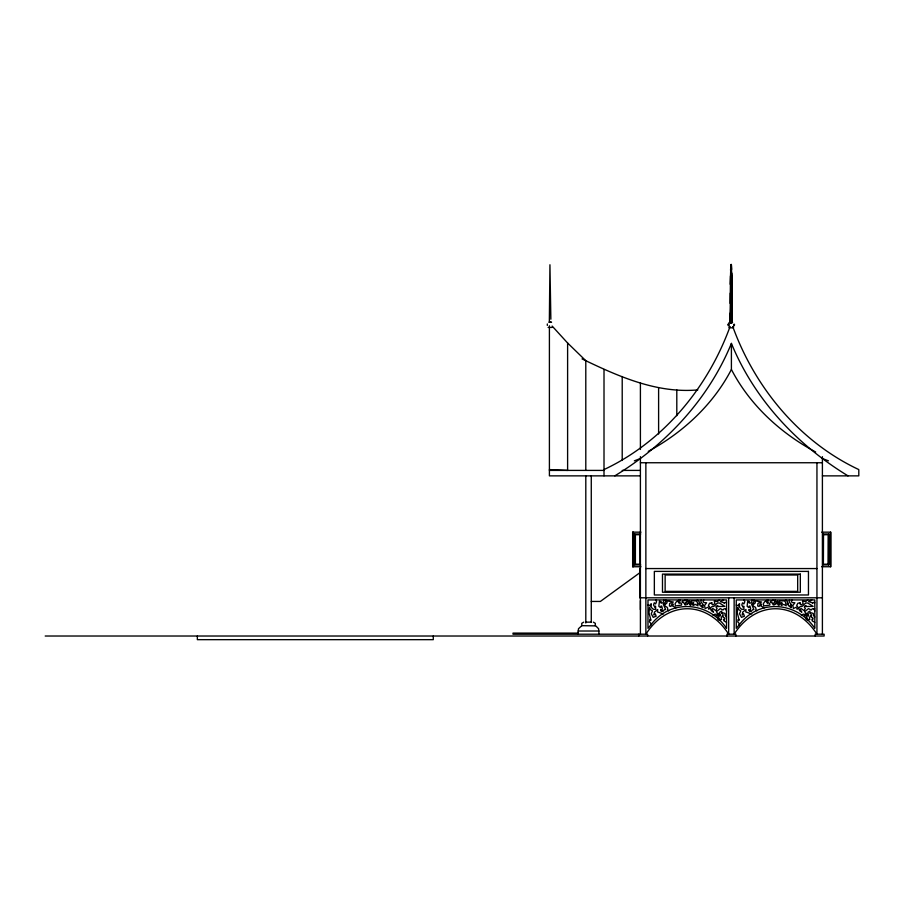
<?xml version="1.0" encoding="UTF-8"?>
<svg xmlns="http://www.w3.org/2000/svg" width="904" height="904" viewBox="0 0 904 904"><rect width="100%" height="100%" fill="white"/><g stroke="black" fill="none" stroke-linecap="round" stroke-linejoin="round"><path stroke-width="1.36" d="M730.195 303.416L730.477 275.912M730.308 293.065L730.195 322.638L731.483 323.169L732.127 321.982L731.754 322.796M731.924 313.168L732.014 283.381M732.037 302.806L732.014 322.445M550.864 319.202L549.937 264.759L549.338 322.299M730.251 284.297L730.839 265.991M731.031 323.169L730.296 322.491L730.364 312.841M578.04 634.201L578.481 628.732L581.837 625.67L595.792 625.884L598.595 628.732L599.036 634.201M663.717 599.928L663.649 601.352C663.163 604.053 659.231 603.397 661.276 601.691L659.445 601.228L658.846 606.347L660.621 607.624L660.88 606.155L661.671 606.03L662.327 608.437L661.796 610.901L661.073 610.957L660.688 609.556L661.276 611.036L662.914 611.443L664.237 609.782L665.626 609.522L663.321 604.301L665.626 601.894L665.762 599.928M751.981 599.928L751.913 601.352C751.439 604.053 747.495 603.397 749.552 601.691L747.71 601.228L747.122 606.347L748.885 607.624L749.145 606.155L749.936 606.03L750.591 608.437L750.071 610.901L749.348 610.957L748.953 609.556L749.54 611.036L751.19 611.443L752.501 609.782L753.891 609.522L751.586 604.301L753.902 601.894L754.026 599.928M730.534 270.285L731.065 264.669L731.867 293.382M547.315 323.96L547.315 325.429M728.228 325.067L728.59 323.542M728.816 323.835L728.816 325.304M733.958 325.802L733.958 324.333M734.071 325.338L734.319 324.276M734.432 325.304L734.534 324.57M731.426 264.646L730.455 321.847L731.212 264.341L732.229 283.686L732.229 322.31M701.289 599.928L700.871 601.827L703.572 605.138L703.142 606.155L702.125 605.07L701.945 606.821L703.086 607.601L699.978 605.488L700.159 603.273L699.018 604.234L699.199 601.657L697.357 599.928M789.554 599.928L789.135 601.827L791.836 605.138L791.418 606.155L790.39 605.07L790.22 606.821L791.35 607.601L788.243 605.488L788.424 603.273L787.294 604.234L787.474 601.657L785.621 599.928M781.904 603.578L781.904 602.629L779.734 603.115L779.734 600.911L784.209 600.889L785.452 601.962L786.22 605.849L783.734 604.358L781.372 605.488L780.615 603.94L781.847 603.578M684.949 599.928L684.475 600.561C679.232 601.974 683.752 602.855 683.932 602.663L684.949 604.878L686.238 604.731L685.209 603.951L687.085 599.928M773.225 599.928L772.75 600.561C767.496 601.974 772.027 602.855 772.197 602.663L773.225 604.878L774.502 604.731L773.474 603.951L775.349 599.928M732.443 322.344L732.116 321.349L731.867 322.332M703.696 599.928L703.097 601.635L704.024 602.572L706.634 602.765L704.555 605.51L705.097 608.516L709.38 606.652L708.442 605.443L709.583 603.228L712.149 602.81L711.335 603.556L712.962 604.9L714.861 603.556L714.25 601.058L717.313 601.589L719.505 599.928M791.96 599.928L791.362 601.635L792.299 602.572L794.899 602.765L792.831 605.51L793.362 608.516L797.656 606.652L796.706 605.443L797.848 603.228L800.413 602.81L799.611 603.556L801.226 604.9L803.125 603.556L802.515 601.058L805.577 601.589L807.769 599.928M729.957 326.819C707.775 387.793 663.254 441.751 604.008 469.583M728.33 324.333L728.884 322.852M733.924 325.689L734.217 325.011M848.02 475.866C796.865 444.779 754.241 399.116 731.404 343.407C708.566 399.116 665.943 444.779 614.788 475.866M595.239 625.67L595.352 623.342L593.352 622.144M731.404 343.407L731.404 369.476C713.143 404.653 682.882 432.62 648.258 451.367M730.613 321.349L730.884 322.197M730.466 321.677L730.364 322.332M730.839 321.654L730.85 322.445M732.104 322.197L732.229 321.519M717.742 619.161L719.301 618.257L718.07 617.364L717.584 615.115L716.228 615.714L716.16 614.358L714.928 614.155L713.064 615.443M806.006 619.161L807.566 618.257L806.334 617.364L805.859 615.115L804.492 615.714L804.424 614.358L803.193 614.155L801.328 615.443M650.948 624.811L647.987 628.336L647.987 599.928L726.545 599.928L726.545 628.336C708.713 601.589 670.768 598.391 650.948 624.811L650.936 623.5L649.49 621.907L649.908 619.398L650.936 620.257L648.982 612.81L649.501 607.477L650.326 609.578L652.496 610.844L651.253 613.771L653.219 617.353L656.134 616.223L655.298 613.805L653.942 615.048L654.473 612.121L657.694 609.522L657.49 611.929L663.479 613.963M739.212 624.811L736.263 628.336L736.263 599.928L814.809 599.928L814.809 628.336C796.978 601.589 759.032 598.391 739.212 624.811L739.201 623.5L737.754 621.907L738.172 619.398L739.212 620.257L737.246 612.81L737.766 607.477L738.591 609.578L740.76 610.844L739.517 613.771L741.483 617.353L744.399 616.223L743.563 613.805L742.218 615.048L742.738 612.121L745.958 609.522L745.755 611.929L751.744 613.963M679.435 599.928L676.35 601.77L675.039 603.804L675.491 605.929L681.526 605.081L681.582 603.759L679.898 602.629L679.232 603.397L678.068 601.714L680.305 600.9L679.898 599.928M767.699 599.928L764.614 601.77L763.304 603.804L763.756 605.929L769.79 605.081L769.846 603.759L768.163 602.629L767.496 603.397L766.332 601.714L768.569 600.9L768.163 599.928M640.405 572.322L600.369 601.442L591.272 601.442M723.482 599.928L720.386 601.646L723.968 602.652L724.24 603.533L725.279 602.369L726.545 602.708M811.758 599.928L808.651 601.646L812.233 602.652L812.515 603.533L813.543 602.369L814.809 602.708M634.337 460.859L639.58 458.814M718.849 620.234L721.629 619.409L721.064 618.053L722.997 614.471L723.223 617.285L724.827 618.087L724.364 619.884L723.799 619.319L723.912 620.89L726.545 622.291M807.114 620.234L809.905 619.409L809.329 618.053L811.261 614.471L811.498 617.285L813.091 618.087L812.639 619.884L812.063 619.319L812.176 620.89L814.809 622.291M732.229 321.654L732.127 292.591M583.724 622.144L581.724 623.342L581.837 625.67M729.392 326.999L729.98 326.999M732.828 326.999L733.415 326.999M729.245 327.327L729.878 327.304M732.624 327.304L733.63 327.304M548.129 327.417L552.141 327.417M729.132 327.79L733.144 327.79M582.029 358.899C618.121 376.29 656.733 393.624 697.809 389.906M640.405 462.746L822.403 462.746M549.406 470.408L604.008 470.408M622.212 470.408L640.405 470.408M640.405 475.866L549.406 475.866L549.406 325.779M822.403 475.866L858.8 475.866L858.8 469.583C799.543 441.751 755.032 387.793 732.85 326.819M640.981 532.162L632.653 532.162L632.653 566.74L640.981 566.74M821.725 532.162L830.776 532.162L830.776 566.74L821.725 566.74M640.721 564.921L634.585 564.921L634.585 533.981L640.721 533.981M640.032 534.705L635.275 534.705L635.275 564.198L640.032 564.198L639.919 534.705M823.386 534.705L828.154 534.705L828.03 564.198M828.154 564.198L823.386 564.198L823.51 534.705M640.405 568.559L639.682 568.559L639.682 597.804L822.403 597.804M645.863 568.559L816.945 568.559M639.682 571.396L640.405 571.396M639.682 574.108L640.405 574.108M639.682 592.244L640.405 592.244M639.682 594.968L640.405 594.968M640.405 600.595L640.405 609.646M585.803 622.144L591.272 622.144M578.04 631.015L599.036 631.015M578.04 633.105L513.009 633.105L513.009 634.201L647.592 634.201L647.592 636.02M45.2 636.02L824.12 636.02L824.12 634.201L815.216 634.201L815.216 636.02M549.406 469.583L567.61 470.408L567.61 343.011L552.141 326.073M730.296 322.445L732.556 322.592M549.282 322.073L551.553 322.219L549.18 322.265M821.905 458.294L828.471 460.859M815.69 452.011C780.615 433.197 749.857 405.06 731.404 369.476M736.263 605.081L738.591 605.917L738.387 604.866L739.529 603.725L739.427 606.968L740.353 608.222L741.698 609.285L743.981 609.296L743.777 606.143L743.257 607.398L741.8 604.979L742.534 602.787L743.879 603.94L744.817 601.748L744.116 599.928M647.987 605.081L650.326 605.917L650.123 604.866L651.264 603.725L651.151 606.968L652.089 608.222L653.434 609.285L655.716 609.296L655.513 606.143L654.993 607.398L653.535 604.979L654.27 602.787L655.615 603.94L656.553 601.748L655.852 599.928M756.964 610.878L755.947 610.076C756.354 604.945 753.156 608.708 752.636 603.623L753.631 604.301L755.224 602.957L755.36 600.889L761.631 602.019L757.947 603.364L757.688 605.985L759.145 606.46L760.354 603.838L761.224 603.906L761.631 604.719L760.693 605.929L764.321 607.804M668.7 610.878L667.683 610.076C668.09 604.945 664.892 608.708 664.372 603.623L665.367 604.301L666.96 602.957L667.084 600.889L673.367 602.019L669.683 603.364L669.412 605.985L670.881 606.46L672.09 603.838L672.96 603.906L673.356 604.719L672.418 605.929L676.056 607.804M567.61 343.011L585.792 360.685L585.803 470.408M814.809 617.036L813.419 615.522L813.272 613.409L810.933 612.776L810.029 613.59L809.894 611.081L808.04 612.223L807.769 615.002L808.244 614.324C809.882 617.861 805.328 615.997 806.537 613.296L805.859 613.963L804.763 611.59L808.526 608.629L811.272 609.997L812.38 608.776L814.809 608.923L814.041 609.047L814.809 611.115M726.545 617.036L725.155 615.522L725.008 613.409L722.658 612.776L721.765 613.59L721.629 611.081L719.776 612.223L719.505 615.002L719.979 614.324C721.618 617.861 717.064 615.997 718.273 613.296L717.584 613.963L716.499 611.59L720.251 608.629L723.008 609.997L724.104 608.776L726.545 608.923L725.765 609.047L726.545 611.115M728.884 325.689L728.488 324.276M730.952 265.132L731.178 266.42M728.341 324.604L728.33 325.802M731.438 265.629L731.652 269.426M731.777 273.064L731.867 283.709M830.561 532.162L830.561 566.74M828.719 533.981L828.719 564.921M822.821 533.981L822.821 564.921M822.403 456.678L822.403 634.201M816.945 462.746L816.945 634.201C795.26 600.267 755.812 600.267 734.138 634.201L734.138 597.804M735.856 636.02L735.856 634.201L726.952 634.201L726.952 636.02M728.669 597.804L728.669 634.201C706.984 600.267 667.547 600.267 645.863 634.201L645.863 462.746M676.802 389.906L676.802 415.704M658.609 388.268L658.609 433.999M640.405 383.025L640.405 449.457M640.405 456.678L640.405 634.201M638.687 634.201L638.687 636.02M635.388 534.705L635.388 564.198M634.698 533.981L634.698 564.921M633.128 532.162L633.128 566.74M632.856 532.162L632.856 566.74M622.212 376.539L622.212 460.464M604.008 369.476L604.008 475.866M591.272 475.866L591.272 621.918M585.803 475.866L585.803 622.992M433.276 636.02L433.276 639.659L197.343 639.659L197.343 636.02M687.526 603.962L689.221 602.324L689.594 604.708C692.328 607.488 690.622 601.024 689.153 600.798L688.554 601.951L686.825 601.329L686.498 602.437L687.526 603.962M692.34 603.94L693.108 605.488L695.47 604.358L697.956 605.849L697.187 601.962L695.944 600.889L691.47 600.911L691.458 603.115L693.639 602.629L693.583 603.827L692.34 603.94M775.79 603.962L777.496 602.324L777.858 604.708C780.638 607.488 778.886 601.036 777.417 600.798L776.83 601.951L775.09 601.329L774.762 602.437L775.79 603.962M716.284 606.381L716.149 607.465L717.109 608.211L715.878 610.708L712.827 608.471L711.877 609.273L713.572 612.189L711.267 610.686L710.397 608.2L708.51 609.002L712.216 606.516C714.838 607.714 716.375 601.533 719.561 603.07L724.872 606.392L717.923 606.527L717.787 605.51L716.284 606.381M804.56 606.381L804.424 607.465L805.374 608.211L804.153 610.708L801.091 608.471L800.142 609.273L801.837 612.189L799.543 610.686L798.661 608.2L796.774 609.002L800.481 606.516C803.102 607.714 804.639 601.533 807.837 603.07L813.137 606.392L806.198 606.527L806.052 605.51L804.56 606.381M828.844 533.981L822.696 533.981L822.696 564.921L828.844 564.921L828.844 533.981M808.458 571.396L654.349 571.396L654.349 594.968L808.458 594.968L808.458 571.396M800.322 574.108L662.485 574.108L662.485 592.244L800.322 592.244L800.322 574.108M797.678 574.989L665.129 574.989L665.129 591.363L797.678 591.363L797.678 574.989"/></g></svg>
